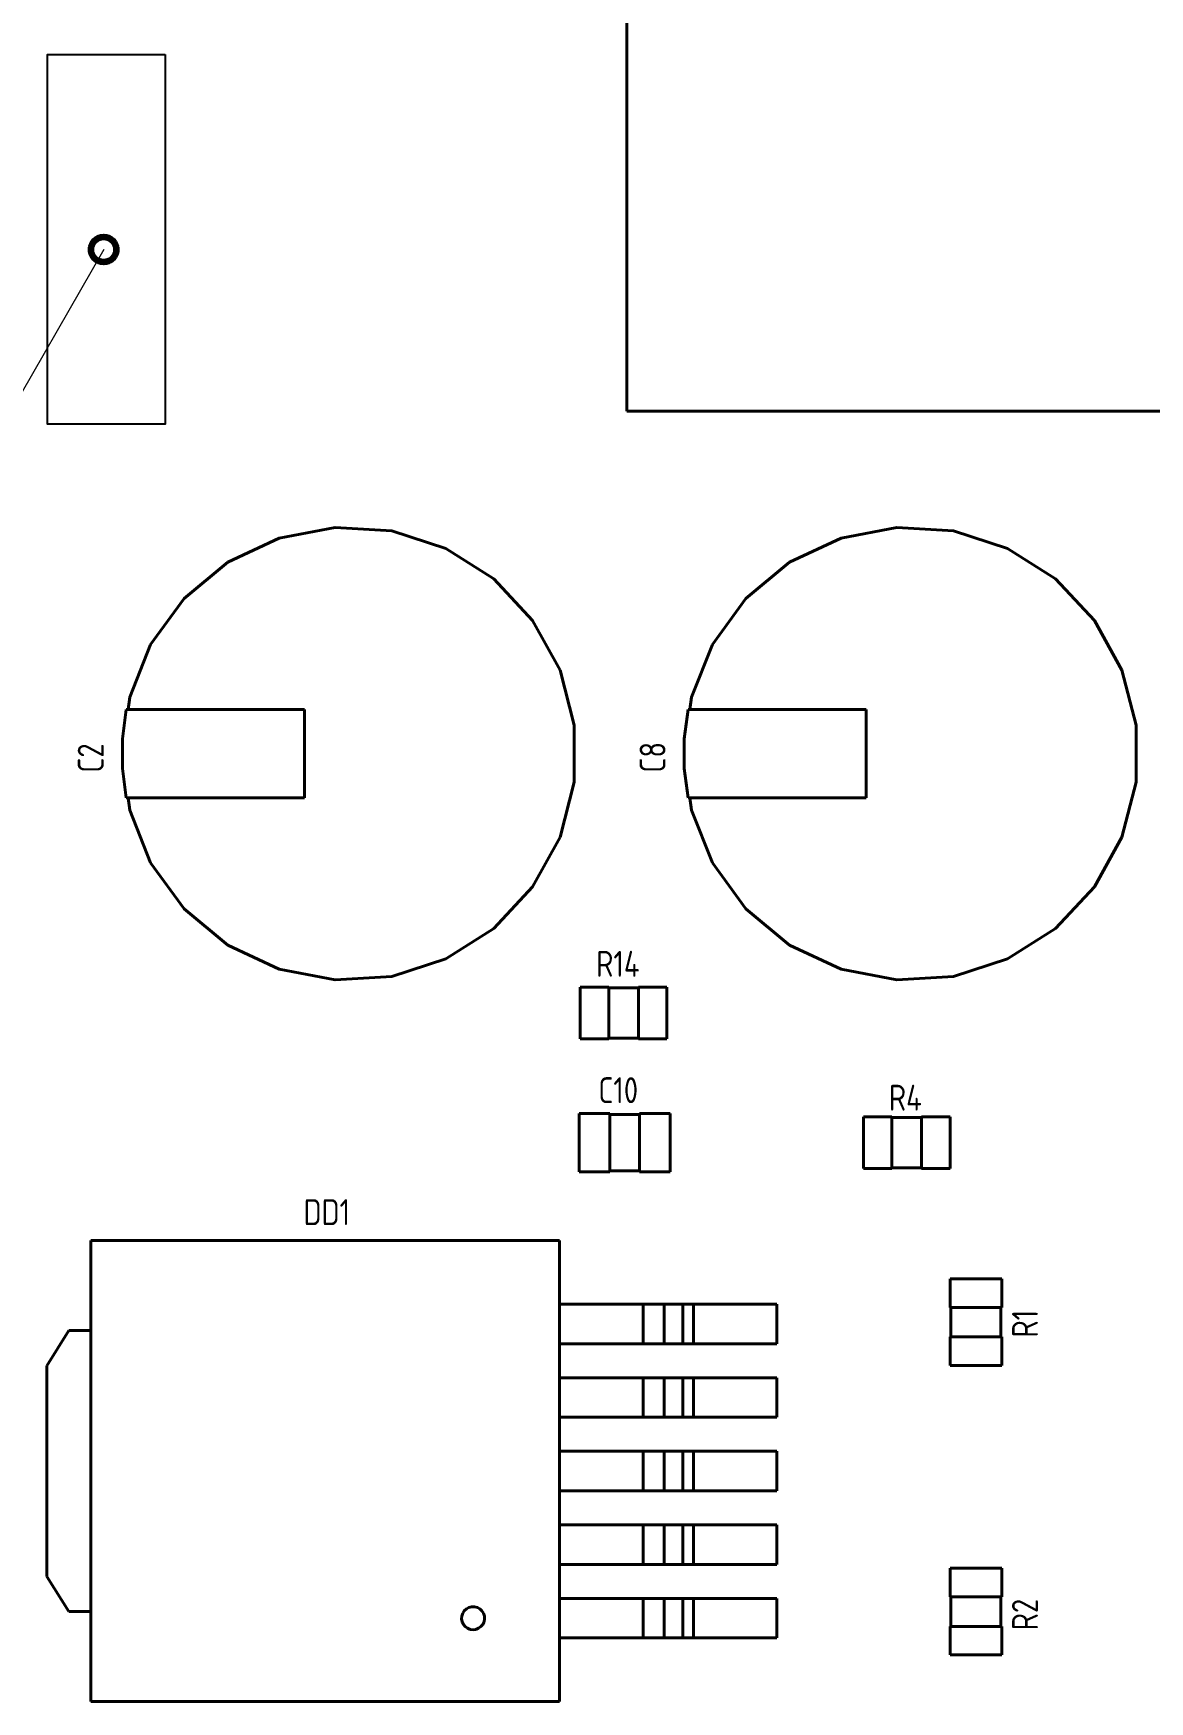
# Model space of a CAD drawing. Header units: inches. Extents: x -969 to 2045, y -594 to 12.
# Drawn here: x -879.6 to -828, y -269.3 to -192.1 of the extents above; entities that cross this region are included whole.
import ezdxf

# ---------------------------------------------------------------- set-up
doc = ezdxf.new("R2010")
doc.units = ezdxf.units.IN
doc.header["$MEASUREMENT"] = 0
doc.layers.add('Основная', color=7, linetype='Continuous', lineweight=40)
doc.layers.add('тонкая', color=7, linetype='Continuous', lineweight=20)
doc.styles.add('GOST type A0', font='gost.TTF', dxfattribs={"height": 2.116667})

msp = doc.modelspace()

# ---------------------------------------------------------------- linework, layer by layer
msp.add_lwpolyline([(-873.52, -193.111), (-873.52, -210.222), (-878.963, -210.222), (-878.963, -193.111)], close=True)
at = {"layer": 'Основная'}
for p, q in [((-852.155, -161.311), (-852.155, -209.623)), ((-852.155, -161.311), (-852.155, -209.623)), ((-852.155, -161.311), (-852.155, -209.623)), ((-852.155, -161.311), (-852.155, -209.623)), ((-852.155, -209.623), (-803.843, -209.623)), ((-803.843, -209.623), (-852.155, -209.623)), ((-852.155, -209.623), (-803.843, -209.623)), ((-803.843, -209.623), (-852.155, -209.623)), ((-865.657, -214.997), (-868.241, -215.491)), ((-868.241, -215.491), (-865.657, -214.997)), ((-865.657, -214.997), (-868.241, -215.491)), ((-868.241, -215.491), (-865.657, -214.997)), ((-863.033, -215.163), (-865.657, -214.997)), ((-865.657, -214.997), (-863.033, -215.163)), ((-863.033, -215.163), (-865.657, -214.997)), ((-865.657, -214.997), (-863.033, -215.163)), ((-860.533, -215.975), (-863.033, -215.163)), ((-863.033, -215.163), (-860.533, -215.975)), ((-860.533, -215.975), (-863.033, -215.163)), ((-863.033, -215.163), (-860.533, -215.975)), ((-839.657, -214.997), (-842.241, -215.491)), ((-842.241, -215.491), (-839.657, -214.997)), ((-839.657, -214.997), (-842.241, -215.491)), ((-842.241, -215.491), (-839.657, -214.997)), ((-837.033, -215.163), (-839.657, -214.997)), ((-839.657, -214.997), (-837.033, -215.163)), ((-837.033, -215.163), (-839.657, -214.997)), ((-839.657, -214.997), (-837.033, -215.163)), ((-834.533, -215.975), (-837.033, -215.163)), ((-837.033, -215.163), (-834.533, -215.975)), ((-834.533, -215.975), (-837.033, -215.163)), ((-837.033, -215.163), (-834.533, -215.975)), ((-868.241, -215.491), (-870.619, -216.609)), ((-870.619, -216.609), (-868.241, -215.491)), ((-868.241, -215.491), (-870.619, -216.609)), ((-870.619, -216.609), (-868.241, -215.491)), ((-858.313, -217.385), (-860.533, -215.975)), ((-860.533, -215.975), (-858.313, -217.385)), ((-858.313, -217.385), (-860.533, -215.975)), ((-860.533, -215.975), (-858.313, -217.385)), ((-842.241, -215.491), (-844.619, -216.609)), ((-844.619, -216.609), (-842.241, -215.491)), ((-842.241, -215.491), (-844.619, -216.609)), ((-844.619, -216.609), (-842.241, -215.491)), ((-832.313, -217.385), (-834.533, -215.975)), ((-834.533, -215.975), (-832.313, -217.385)), ((-832.313, -217.385), (-834.533, -215.975)), ((-834.533, -215.975), (-832.313, -217.385)), ((-870.619, -216.609), (-872.645, -218.285)), ((-872.645, -218.285), (-870.619, -216.609)), ((-870.619, -216.609), (-872.645, -218.285)), ((-872.645, -218.285), (-870.619, -216.609)), ((-844.619, -216.609), (-846.645, -218.285)), ((-846.645, -218.285), (-844.619, -216.609)), ((-844.619, -216.609), (-846.645, -218.285)), ((-846.645, -218.285), (-844.619, -216.609)), ((-856.513, -219.301), (-858.313, -217.385)), ((-858.313, -217.385), (-856.513, -219.301)), ((-856.513, -219.301), (-858.313, -217.385)), ((-858.313, -217.385), (-856.513, -219.301)), ((-830.513, -219.301), (-832.313, -217.385)), ((-832.313, -217.385), (-830.513, -219.301)), ((-830.513, -219.301), (-832.313, -217.385)), ((-832.313, -217.385), (-830.513, -219.301)), ((-872.645, -218.285), (-874.191, -220.413)), ((-874.191, -220.413), (-872.645, -218.285)), ((-872.645, -218.285), (-874.191, -220.413)), ((-874.191, -220.413), (-872.645, -218.285)), ((-846.645, -218.285), (-848.191, -220.413)), ((-848.191, -220.413), (-846.645, -218.285)), ((-846.645, -218.285), (-848.191, -220.413)), ((-848.191, -220.413), (-846.645, -218.285)), ((-855.245, -221.605), (-856.513, -219.301)), ((-856.513, -219.301), (-855.245, -221.605)), ((-855.245, -221.605), (-856.513, -219.301)), ((-856.513, -219.301), (-855.245, -221.605)), ((-829.245, -221.605), (-830.513, -219.301)), ((-830.513, -219.301), (-829.245, -221.605)), ((-829.245, -221.605), (-830.513, -219.301)), ((-830.513, -219.301), (-829.245, -221.605)), ((-874.191, -220.413), (-875.159, -222.859)), ((-875.159, -222.859), (-874.191, -220.413)), ((-874.191, -220.413), (-875.159, -222.859)), ((-875.159, -222.859), (-874.191, -220.413)), ((-848.191, -220.413), (-849.159, -222.859)), ((-849.159, -222.859), (-848.191, -220.413)), ((-848.191, -220.413), (-849.159, -222.859)), ((-849.159, -222.859), (-848.191, -220.413)), ((-854.591, -224.153), (-855.245, -221.605)), ((-855.245, -221.605), (-854.591, -224.153)), ((-854.591, -224.153), (-855.245, -221.605)), ((-855.245, -221.605), (-854.591, -224.153)), ((-828.591, -224.153), (-829.245, -221.605)), ((-829.245, -221.605), (-828.591, -224.153)), ((-828.591, -224.153), (-829.245, -221.605)), ((-829.245, -221.605), (-828.591, -224.153)), ((-875.159, -222.859), (-875.231, -223.421)), ((-875.231, -223.421), (-875.159, -222.859)), ((-875.159, -222.859), (-875.231, -223.421)), ((-875.231, -223.421), (-875.159, -222.859)), ((-849.159, -222.859), (-849.231, -223.421)), ((-849.231, -223.421), (-849.159, -222.859)), ((-849.159, -222.859), (-849.231, -223.421)), ((-849.231, -223.421), (-849.159, -222.859)), ((-875.319, -223.421), (-875.497, -224.781)), ((-875.497, -224.781), (-875.319, -223.421)), ((-875.319, -223.421), (-875.497, -224.781)), ((-875.497, -224.781), (-875.319, -223.421)), ((-875.231, -223.421), (-875.319, -223.421)), ((-875.319, -223.421), (-867.077, -223.421)), ((-875.231, -223.421), (-875.319, -223.421)), ((-875.319, -223.421), (-867.077, -223.421)), ((-867.077, -227.513), (-867.077, -223.421)), ((-867.077, -227.513), (-867.077, -223.421)), ((-849.319, -223.421), (-849.497, -224.781)), ((-849.497, -224.781), (-849.319, -223.421)), ((-849.319, -223.421), (-849.497, -224.781)), ((-849.497, -224.781), (-849.319, -223.421)), ((-849.231, -223.421), (-849.319, -223.421)), ((-849.319, -223.421), (-841.077, -223.421)), ((-849.231, -223.421), (-849.319, -223.421)), ((-849.319, -223.421), (-841.077, -223.421)), ((-841.077, -227.513), (-841.077, -223.421)), ((-841.077, -227.513), (-841.077, -223.421)), ((-854.591, -226.781), (-854.591, -224.153)), ((-854.591, -224.153), (-854.591, -226.781)), ((-854.591, -226.781), (-854.591, -224.153)), ((-854.591, -224.153), (-854.591, -226.781)), ((-828.591, -226.781), (-828.591, -224.153)), ((-828.591, -224.153), (-828.591, -226.781)), ((-828.591, -226.781), (-828.591, -224.153)), ((-828.591, -224.153), (-828.591, -226.781)), ((-875.497, -224.781), (-875.497, -226.153)), ((-875.497, -224.781), (-875.497, -226.153)), ((-875.497, -224.781), (-875.497, -226.153)), ((-875.497, -224.781), (-875.497, -226.153)), ((-849.497, -224.781), (-849.497, -226.153)), ((-849.497, -224.781), (-849.497, -226.153)), ((-849.497, -224.781), (-849.497, -226.153)), ((-849.497, -224.781), (-849.497, -226.153)), ((-875.497, -226.153), (-875.319, -227.513)), ((-875.497, -226.153), (-875.319, -227.513)), ((-875.497, -226.153), (-875.319, -227.513)), ((-875.497, -226.153), (-875.319, -227.513)), ((-849.497, -226.153), (-849.319, -227.513)), ((-849.497, -226.153), (-849.319, -227.513)), ((-849.497, -226.153), (-849.319, -227.513)), ((-849.497, -226.153), (-849.319, -227.513)), ((-855.245, -229.329), (-854.591, -226.781)), ((-855.245, -229.329), (-854.591, -226.781)), ((-855.245, -229.329), (-854.591, -226.781)), ((-855.245, -229.329), (-854.591, -226.781)), ((-829.245, -229.329), (-828.591, -226.781)), ((-829.245, -229.329), (-828.591, -226.781)), ((-829.245, -229.329), (-828.591, -226.781)), ((-829.245, -229.329), (-828.591, -226.781)), ((-875.319, -227.513), (-875.231, -227.513)), ((-875.319, -227.513), (-867.077, -227.513)), ((-875.319, -227.513), (-875.231, -227.513)), ((-875.319, -227.513), (-867.077, -227.513)), ((-875.231, -227.513), (-875.159, -228.075)), ((-875.231, -227.513), (-875.159, -228.075)), ((-875.231, -227.513), (-875.159, -228.075)), ((-875.231, -227.513), (-875.159, -228.075)), ((-849.319, -227.513), (-849.231, -227.513)), ((-849.319, -227.513), (-841.077, -227.513)), ((-849.319, -227.513), (-849.231, -227.513)), ((-849.319, -227.513), (-841.077, -227.513)), ((-849.231, -227.513), (-849.159, -228.075)), ((-849.231, -227.513), (-849.159, -228.075)), ((-849.231, -227.513), (-849.159, -228.075)), ((-849.231, -227.513), (-849.159, -228.075)), ((-875.159, -228.075), (-874.191, -230.521)), ((-875.159, -228.075), (-874.191, -230.521)), ((-875.159, -228.075), (-874.191, -230.521)), ((-875.159, -228.075), (-874.191, -230.521)), ((-849.159, -228.075), (-848.191, -230.521)), ((-849.159, -228.075), (-848.191, -230.521)), ((-849.159, -228.075), (-848.191, -230.521)), ((-849.159, -228.075), (-848.191, -230.521)), ((-856.513, -231.633), (-855.245, -229.329)), ((-856.513, -231.633), (-855.245, -229.329)), ((-856.513, -231.633), (-855.245, -229.329)), ((-856.513, -231.633), (-855.245, -229.329)), ((-830.513, -231.633), (-829.245, -229.329)), ((-830.513, -231.633), (-829.245, -229.329)), ((-830.513, -231.633), (-829.245, -229.329)), ((-830.513, -231.633), (-829.245, -229.329)), ((-874.191, -230.521), (-872.645, -232.647)), ((-874.191, -230.521), (-872.645, -232.647)), ((-874.191, -230.521), (-872.645, -232.647)), ((-874.191, -230.521), (-872.645, -232.647)), ((-848.191, -230.521), (-846.645, -232.647)), ((-848.191, -230.521), (-846.645, -232.647)), ((-848.191, -230.521), (-846.645, -232.647)), ((-848.191, -230.521), (-846.645, -232.647)), ((-858.313, -233.549), (-856.513, -231.633)), ((-858.313, -233.549), (-856.513, -231.633)), ((-858.313, -233.549), (-856.513, -231.633)), ((-858.313, -233.549), (-856.513, -231.633)), ((-832.313, -233.549), (-830.513, -231.633)), ((-832.313, -233.549), (-830.513, -231.633)), ((-832.313, -233.549), (-830.513, -231.633)), ((-832.313, -233.549), (-830.513, -231.633)), ((-872.645, -232.647), (-870.619, -234.325)), ((-872.645, -232.647), (-870.619, -234.325)), ((-872.645, -232.647), (-870.619, -234.325)), ((-872.645, -232.647), (-870.619, -234.325)), ((-846.645, -232.647), (-844.619, -234.325)), ((-846.645, -232.647), (-844.619, -234.325)), ((-846.645, -232.647), (-844.619, -234.325)), ((-846.645, -232.647), (-844.619, -234.325)), ((-860.533, -234.959), (-858.313, -233.549)), ((-860.533, -234.959), (-858.313, -233.549)), ((-860.533, -234.959), (-858.313, -233.549)), ((-860.533, -234.959), (-858.313, -233.549)), ((-834.533, -234.959), (-832.313, -233.549)), ((-834.533, -234.959), (-832.313, -233.549)), ((-834.533, -234.959), (-832.313, -233.549)), ((-834.533, -234.959), (-832.313, -233.549)), ((-870.619, -234.325), (-868.241, -235.443)), ((-870.619, -234.325), (-868.241, -235.443)), ((-870.619, -234.325), (-868.241, -235.443)), ((-870.619, -234.325), (-868.241, -235.443)), ((-844.619, -234.325), (-842.241, -235.443)), ((-844.619, -234.325), (-842.241, -235.443)), ((-844.619, -234.325), (-842.241, -235.443)), ((-844.619, -234.325), (-842.241, -235.443)), ((-863.033, -235.771), (-860.533, -234.959)), ((-863.033, -235.771), (-860.533, -234.959)), ((-863.033, -235.771), (-860.533, -234.959)), ((-863.033, -235.771), (-860.533, -234.959)), ((-837.033, -235.771), (-834.533, -234.959)), ((-837.033, -235.771), (-834.533, -234.959)), ((-837.033, -235.771), (-834.533, -234.959)), ((-837.033, -235.771), (-834.533, -234.959)), ((-868.241, -235.443), (-865.657, -235.937)), ((-868.241, -235.443), (-865.657, -235.937)), ((-868.241, -235.443), (-865.657, -235.937)), ((-868.241, -235.443), (-865.657, -235.937)), ((-865.657, -235.937), (-863.033, -235.771)), ((-865.657, -235.937), (-863.033, -235.771)), ((-865.657, -235.937), (-863.033, -235.771)), ((-865.657, -235.937), (-863.033, -235.771)), ((-842.241, -235.443), (-839.657, -235.937)), ((-842.241, -235.443), (-839.657, -235.937)), ((-842.241, -235.443), (-839.657, -235.937)), ((-842.241, -235.443), (-839.657, -235.937)), ((-839.657, -235.937), (-837.033, -235.771)), ((-839.657, -235.937), (-837.033, -235.771)), ((-839.657, -235.937), (-837.033, -235.771)), ((-839.657, -235.937), (-837.033, -235.771)), ((-854.308, -236.273), (-854.308, -238.661)), ((-852.988, -236.273), (-854.308, -236.273)), ((-854.308, -236.273), (-854.308, -238.661)), ((-854.308, -236.273), (-852.988, -236.273)), ((-854.308, -236.273), (-854.308, -238.661)), ((-852.988, -236.273), (-854.308, -236.273)), ((-854.308, -236.273), (-854.308, -238.661)), ((-854.308, -236.273), (-852.988, -236.273)), ((-852.988, -236.307), (-852.988, -236.273)), ((-852.988, -236.273), (-852.988, -238.661)), ((-852.988, -236.307), (-852.988, -236.273)), ((-852.988, -236.273), (-852.988, -238.661)), ((-851.616, -236.307), (-852.988, -236.307)), ((-852.988, -236.307), (-851.616, -236.307)), ((-851.616, -236.307), (-852.988, -236.307)), ((-852.988, -236.307), (-851.616, -236.307)), ((-850.296, -236.273), (-851.616, -236.273)), ((-851.616, -236.273), (-851.616, -236.307)), ((-851.616, -236.273), (-851.616, -238.661)), ((-851.616, -236.273), (-850.296, -236.273)), ((-850.296, -236.273), (-851.616, -236.273)), ((-851.616, -236.273), (-851.616, -236.307)), ((-851.616, -236.273), (-851.616, -238.661)), ((-851.616, -236.273), (-850.296, -236.273)), ((-850.296, -238.661), (-850.296, -236.273)), ((-850.296, -236.273), (-850.296, -238.661)), ((-850.296, -238.661), (-850.296, -236.273)), ((-850.296, -236.273), (-850.296, -238.661)), ((-854.308, -238.661), (-852.988, -238.661)), ((-854.308, -238.661), (-852.988, -238.661)), ((-854.308, -238.661), (-852.988, -238.661)), ((-854.308, -238.661), (-852.988, -238.661)), ((-852.988, -238.661), (-852.988, -238.627)), ((-852.988, -238.627), (-851.616, -238.627)), ((-852.988, -238.627), (-851.616, -238.627)), ((-852.988, -238.661), (-852.988, -238.627)), ((-852.988, -238.627), (-851.616, -238.627)), ((-852.988, -238.627), (-851.616, -238.627)), ((-851.616, -238.627), (-851.616, -238.661)), ((-851.616, -238.627), (-851.616, -238.661)), ((-851.616, -238.661), (-850.296, -238.661)), ((-851.616, -238.661), (-850.296, -238.661)), ((-851.616, -238.661), (-850.296, -238.661)), ((-851.616, -238.661), (-850.296, -238.661)), ((-854.36, -242.121), (-854.36, -244.813)), ((-852.938, -242.121), (-854.36, -242.121)), ((-854.36, -244.813), (-854.36, -242.121)), ((-854.36, -242.121), (-852.938, -242.121)), ((-854.36, -242.121), (-854.36, -244.813)), ((-852.938, -242.121), (-854.36, -242.121)), ((-854.36, -244.813), (-854.36, -242.121)), ((-854.36, -242.121), (-852.938, -242.121)), ((-852.938, -242.159), (-852.938, -242.121)), ((-852.938, -244.813), (-852.938, -242.121)), ((-852.938, -242.159), (-852.938, -242.121)), ((-852.938, -244.813), (-852.938, -242.121)), ((-851.566, -242.159), (-852.938, -242.159)), ((-852.938, -242.159), (-851.566, -242.159)), ((-851.566, -242.159), (-852.938, -242.159)), ((-852.938, -242.159), (-851.566, -242.159)), ((-850.144, -242.121), (-851.566, -242.121)), ((-851.566, -242.121), (-851.566, -242.159)), ((-851.566, -244.813), (-851.566, -242.121)), ((-851.566, -242.121), (-850.144, -242.121)), ((-850.144, -242.121), (-851.566, -242.121)), ((-851.566, -242.121), (-851.566, -242.159)), ((-851.566, -244.813), (-851.566, -242.121)), ((-851.566, -242.121), (-850.144, -242.121)), ((-850.144, -244.813), (-850.144, -242.121)), ((-850.144, -244.813), (-850.144, -242.121)), ((-850.144, -244.813), (-850.144, -242.121)), ((-850.144, -244.813), (-850.144, -242.121)), ((-839.887, -242.273), (-841.207, -242.273)), ((-841.207, -242.273), (-841.207, -244.661)), ((-841.207, -244.661), (-841.207, -242.273)), ((-839.887, -242.273), (-841.207, -242.273)), ((-839.887, -242.273), (-841.207, -242.273)), ((-841.207, -242.273), (-841.207, -244.661)), ((-841.207, -244.661), (-841.207, -242.273)), ((-839.887, -242.273), (-841.207, -242.273)), ((-839.887, -242.307), (-839.887, -242.273)), ((-839.887, -244.661), (-839.887, -242.273)), ((-839.887, -242.307), (-839.887, -242.273)), ((-839.887, -244.661), (-839.887, -242.273)), ((-838.515, -242.307), (-839.887, -242.307)), ((-838.515, -242.307), (-839.887, -242.307)), ((-838.515, -242.307), (-839.887, -242.307)), ((-838.515, -242.307), (-839.887, -242.307)), ((-837.195, -242.273), (-838.515, -242.273)), ((-838.515, -242.273), (-838.515, -242.307)), ((-838.515, -244.661), (-838.515, -242.273)), ((-837.195, -242.273), (-838.515, -242.273)), ((-837.195, -242.273), (-838.515, -242.273)), ((-838.515, -242.273), (-838.515, -242.307)), ((-838.515, -244.661), (-838.515, -242.273)), ((-837.195, -242.273), (-838.515, -242.273)), ((-837.195, -244.661), (-837.195, -242.273)), ((-837.195, -244.661), (-837.195, -242.273)), ((-837.195, -244.661), (-837.195, -242.273)), ((-837.195, -244.661), (-837.195, -242.273)), ((-841.207, -244.661), (-839.887, -244.661)), ((-839.887, -244.661), (-841.207, -244.661)), ((-841.207, -244.661), (-839.887, -244.661)), ((-839.887, -244.661), (-841.207, -244.661)), ((-839.887, -244.661), (-839.887, -244.627)), ((-839.887, -244.627), (-838.515, -244.627)), ((-838.515, -244.627), (-839.887, -244.627)), ((-839.887, -244.661), (-839.887, -244.627)), ((-839.887, -244.627), (-838.515, -244.627)), ((-838.515, -244.627), (-839.887, -244.627)), ((-838.515, -244.627), (-838.515, -244.661)), ((-838.515, -244.627), (-838.515, -244.661)), ((-838.515, -244.661), (-837.195, -244.661)), ((-837.195, -244.661), (-838.515, -244.661)), ((-838.515, -244.661), (-837.195, -244.661)), ((-837.195, -244.661), (-838.515, -244.661)), ((-854.36, -244.813), (-852.938, -244.813)), ((-854.36, -244.813), (-852.938, -244.813)), ((-854.36, -244.813), (-852.938, -244.813)), ((-854.36, -244.813), (-852.938, -244.813)), ((-852.938, -244.813), (-852.938, -244.775)), ((-852.938, -244.775), (-851.566, -244.775)), ((-852.938, -244.775), (-851.566, -244.775)), ((-852.938, -244.813), (-852.938, -244.775)), ((-852.938, -244.775), (-851.566, -244.775)), ((-852.938, -244.775), (-851.566, -244.775)), ((-851.566, -244.775), (-851.566, -244.813)), ((-851.566, -244.775), (-851.566, -244.813)), ((-851.566, -244.813), (-850.144, -244.813)), ((-851.566, -244.813), (-850.144, -244.813)), ((-851.566, -244.813), (-850.144, -244.813)), ((-851.566, -244.813), (-850.144, -244.813)), ((-855.263, -247.992), (-876.955, -247.992)), ((-876.955, -247.992), (-876.955, -252.158)), ((-876.955, -269.328), (-876.955, -247.992)), ((-855.263, -247.992), (-876.955, -247.992)), ((-855.263, -247.992), (-876.955, -247.992)), ((-876.955, -247.992), (-876.955, -252.158)), ((-876.955, -269.328), (-876.955, -247.992)), ((-855.263, -247.992), (-876.955, -247.992)), ((-855.263, -250.938), (-855.263, -247.992)), ((-855.263, -269.328), (-855.263, -247.992)), ((-855.263, -250.938), (-855.263, -247.992)), ((-855.263, -269.328), (-855.263, -247.992)), ((-834.805, -249.765), (-837.193, -249.765)), ((-837.193, -249.765), (-837.193, -251.085)), ((-837.193, -251.085), (-837.193, -249.765)), ((-834.805, -249.765), (-837.193, -249.765)), ((-834.805, -249.765), (-837.193, -249.765)), ((-837.193, -249.765), (-837.193, -251.085)), ((-837.193, -251.085), (-837.193, -249.765)), ((-834.805, -249.765), (-837.193, -249.765)), ((-834.805, -251.085), (-834.805, -249.765)), ((-834.805, -251.085), (-834.805, -249.765)), ((-834.805, -251.085), (-834.805, -249.765)), ((-834.805, -251.085), (-834.805, -249.765)), ((-845.205, -250.938), (-855.263, -250.938)), ((-851.401, -250.938), (-855.263, -250.938)), ((-845.205, -250.938), (-855.263, -250.938)), ((-851.401, -250.938), (-855.263, -250.938)), ((-851.401, -250.938), (-851.137, -250.938)), ((-851.401, -252.768), (-851.401, -250.938)), ((-851.401, -250.938), (-851.137, -250.938)), ((-851.401, -252.768), (-851.401, -250.938)), ((-851.137, -250.938), (-850.893, -250.938)), ((-851.137, -250.938), (-850.893, -250.938)), ((-850.893, -250.938), (-850.683, -250.938)), ((-850.893, -250.938), (-850.683, -250.938)), ((-850.683, -250.938), (-850.521, -250.938)), ((-850.683, -250.938), (-850.521, -250.938)), ((-850.521, -250.938), (-850.419, -250.938)), ((-850.521, -250.938), (-850.419, -250.938)), ((-849.559, -250.938), (-850.419, -250.938)), ((-850.419, -252.768), (-850.419, -250.938)), ((-849.559, -250.938), (-850.419, -250.938)), ((-850.419, -252.768), (-850.419, -250.938)), ((-849.559, -250.938), (-849.507, -250.938)), ((-849.559, -252.768), (-849.559, -250.938)), ((-849.559, -250.938), (-849.507, -250.938)), ((-849.559, -252.768), (-849.559, -250.938)), ((-849.507, -250.938), (-849.427, -250.938)), ((-849.507, -250.938), (-849.427, -250.938)), ((-849.427, -250.938), (-849.321, -250.938)), ((-849.427, -250.938), (-849.321, -250.938)), ((-849.321, -250.938), (-849.199, -250.938)), ((-849.321, -250.938), (-849.199, -250.938)), ((-849.199, -250.938), (-849.067, -250.938)), ((-849.199, -250.938), (-849.067, -250.938)), ((-845.205, -250.938), (-849.067, -250.938)), ((-849.067, -252.768), (-849.067, -250.938)), ((-845.205, -250.938), (-849.067, -250.938)), ((-849.067, -252.768), (-849.067, -250.938)), ((-845.205, -252.768), (-845.205, -250.938)), ((-845.205, -252.768), (-845.205, -250.938)), ((-845.205, -252.768), (-845.205, -250.938)), ((-845.205, -252.768), (-845.205, -250.938)), ((-837.193, -251.085), (-837.159, -251.085)), ((-834.805, -251.085), (-837.193, -251.085)), ((-837.193, -251.085), (-837.159, -251.085)), ((-834.805, -251.085), (-837.193, -251.085)), ((-837.159, -251.085), (-837.159, -252.457)), ((-837.159, -252.457), (-837.159, -251.085)), ((-837.159, -251.085), (-837.159, -252.457)), ((-837.159, -252.457), (-837.159, -251.085)), ((-834.839, -252.457), (-834.839, -251.085)), ((-834.839, -251.085), (-834.805, -251.085)), ((-834.839, -252.457), (-834.839, -251.085)), ((-834.839, -252.457), (-834.839, -251.085)), ((-834.839, -251.085), (-834.805, -251.085)), ((-834.839, -252.457), (-834.839, -251.085)), ((-877.971, -252.158), (-878.987, -253.784)), ((-878.987, -253.784), (-877.971, -252.158)), ((-877.971, -252.158), (-878.987, -253.784)), ((-878.987, -253.784), (-877.971, -252.158)), ((-876.955, -252.158), (-877.971, -252.158)), ((-877.971, -252.158), (-876.955, -252.158)), ((-876.955, -252.158), (-877.971, -252.158)), ((-877.971, -252.158), (-876.955, -252.158)), ((-855.263, -254.342), (-855.263, -252.768)), ((-855.263, -252.768), (-845.205, -252.768)), ((-851.401, -252.768), (-855.263, -252.768)), ((-855.263, -254.342), (-855.263, -252.768)), ((-855.263, -252.768), (-845.205, -252.768)), ((-851.401, -252.768), (-855.263, -252.768)), ((-851.401, -252.768), (-851.137, -252.768)), ((-851.401, -252.768), (-851.137, -252.768)), ((-851.137, -252.768), (-850.893, -252.768)), ((-851.137, -252.768), (-850.893, -252.768)), ((-850.893, -252.768), (-850.683, -252.768)), ((-850.893, -252.768), (-850.683, -252.768)), ((-850.683, -252.768), (-850.521, -252.768)), ((-850.683, -252.768), (-850.521, -252.768)), ((-850.521, -252.768), (-850.419, -252.768)), ((-850.521, -252.768), (-850.419, -252.768)), ((-849.559, -252.768), (-850.419, -252.768)), ((-849.559, -252.768), (-850.419, -252.768)), ((-849.559, -252.768), (-849.507, -252.768)), ((-849.559, -252.768), (-849.507, -252.768)), ((-849.507, -252.768), (-849.427, -252.768)), ((-849.507, -252.768), (-849.427, -252.768)), ((-849.427, -252.768), (-849.321, -252.768)), ((-849.427, -252.768), (-849.321, -252.768)), ((-849.321, -252.768), (-849.199, -252.768)), ((-849.321, -252.768), (-849.199, -252.768)), ((-849.199, -252.768), (-849.067, -252.768)), ((-849.199, -252.768), (-849.067, -252.768)), ((-845.205, -252.768), (-849.067, -252.768)), ((-845.205, -252.768), (-849.067, -252.768)), ((-837.159, -252.457), (-837.193, -252.457)), ((-837.193, -252.457), (-837.193, -253.777)), ((-837.193, -253.777), (-837.193, -252.457)), ((-834.805, -252.457), (-837.193, -252.457)), ((-837.159, -252.457), (-837.193, -252.457)), ((-837.193, -252.457), (-837.193, -253.777)), ((-837.193, -253.777), (-837.193, -252.457)), ((-834.805, -252.457), (-837.193, -252.457)), ((-834.805, -252.457), (-834.839, -252.457)), ((-834.805, -252.457), (-834.839, -252.457)), ((-834.805, -253.777), (-834.805, -252.457)), ((-834.805, -253.777), (-834.805, -252.457)), ((-834.805, -253.777), (-834.805, -252.457)), ((-834.805, -253.777), (-834.805, -252.457)), ((-878.987, -253.784), (-878.987, -263.536)), ((-878.987, -263.536), (-878.987, -253.784)), ((-878.987, -253.784), (-878.987, -263.536)), ((-878.987, -263.536), (-878.987, -253.784)), ((-837.193, -253.777), (-834.805, -253.777)), ((-834.805, -253.777), (-837.193, -253.777)), ((-837.193, -253.777), (-834.805, -253.777)), ((-834.805, -253.777), (-837.193, -253.777)), ((-845.205, -254.342), (-855.263, -254.342)), ((-851.401, -254.342), (-855.263, -254.342)), ((-845.205, -254.342), (-855.263, -254.342)), ((-851.401, -254.342), (-855.263, -254.342)), ((-851.401, -254.342), (-851.137, -254.342)), ((-851.401, -256.17), (-851.401, -254.342)), ((-851.401, -254.342), (-851.137, -254.342)), ((-851.401, -256.17), (-851.401, -254.342)), ((-851.137, -254.342), (-850.893, -254.342)), ((-851.137, -254.342), (-850.893, -254.342)), ((-850.893, -254.342), (-850.683, -254.342)), ((-850.893, -254.342), (-850.683, -254.342)), ((-850.683, -254.342), (-850.521, -254.342)), ((-850.683, -254.342), (-850.521, -254.342)), ((-850.521, -254.342), (-850.419, -254.342)), ((-850.521, -254.342), (-850.419, -254.342)), ((-849.559, -254.342), (-850.419, -254.342)), ((-850.419, -256.17), (-850.419, -254.342)), ((-849.559, -254.342), (-850.419, -254.342)), ((-850.419, -256.17), (-850.419, -254.342)), ((-849.559, -254.342), (-849.507, -254.342)), ((-849.559, -256.17), (-849.559, -254.342)), ((-849.559, -254.342), (-849.507, -254.342)), ((-849.559, -256.17), (-849.559, -254.342)), ((-849.507, -254.342), (-849.427, -254.342)), ((-849.507, -254.342), (-849.427, -254.342)), ((-849.427, -254.342), (-849.321, -254.342)), ((-849.427, -254.342), (-849.321, -254.342)), ((-849.321, -254.342), (-849.199, -254.342)), ((-849.321, -254.342), (-849.199, -254.342)), ((-849.199, -254.342), (-849.067, -254.342)), ((-849.199, -254.342), (-849.067, -254.342)), ((-845.205, -254.342), (-849.067, -254.342)), ((-849.067, -256.17), (-849.067, -254.342)), ((-845.205, -254.342), (-849.067, -254.342)), ((-849.067, -256.17), (-849.067, -254.342)), ((-845.205, -256.17), (-845.205, -254.342)), ((-845.205, -256.17), (-845.205, -254.342)), ((-845.205, -256.17), (-845.205, -254.342)), ((-845.205, -256.17), (-845.205, -254.342)), ((-855.263, -257.746), (-855.263, -256.17)), ((-855.263, -256.17), (-845.205, -256.17)), ((-851.401, -256.17), (-855.263, -256.17)), ((-855.263, -257.746), (-855.263, -256.17)), ((-855.263, -256.17), (-845.205, -256.17)), ((-851.401, -256.17), (-855.263, -256.17)), ((-851.401, -256.17), (-851.137, -256.17)), ((-851.401, -256.17), (-851.137, -256.17)), ((-851.137, -256.17), (-850.893, -256.17)), ((-851.137, -256.17), (-850.893, -256.17)), ((-850.683, -256.17), (-850.893, -256.17)), ((-850.683, -256.17), (-850.893, -256.17)), ((-850.683, -256.17), (-850.521, -256.17)), ((-850.683, -256.17), (-850.521, -256.17)), ((-850.521, -256.17), (-850.419, -256.17)), ((-850.521, -256.17), (-850.419, -256.17)), ((-850.419, -256.17), (-849.559, -256.17)), ((-850.419, -256.17), (-849.559, -256.17)), ((-849.559, -256.17), (-849.507, -256.17)), ((-849.559, -256.17), (-849.507, -256.17)), ((-849.507, -256.17), (-849.427, -256.17)), ((-849.507, -256.17), (-849.427, -256.17)), ((-849.427, -256.17), (-849.321, -256.17)), ((-849.427, -256.17), (-849.321, -256.17)), ((-849.321, -256.17), (-849.199, -256.17)), ((-849.321, -256.17), (-849.199, -256.17)), ((-849.199, -256.17), (-849.067, -256.17)), ((-849.199, -256.17), (-849.067, -256.17)), ((-845.205, -256.17), (-849.067, -256.17)), ((-845.205, -256.17), (-849.067, -256.17)), ((-845.205, -257.746), (-855.263, -257.746)), ((-851.401, -257.746), (-855.263, -257.746)), ((-845.205, -257.746), (-855.263, -257.746)), ((-851.401, -257.746), (-855.263, -257.746)), ((-851.137, -257.746), (-851.401, -257.746)), ((-851.401, -259.574), (-851.401, -257.746)), ((-851.137, -257.746), (-851.401, -257.746)), ((-851.401, -259.574), (-851.401, -257.746)), ((-850.893, -257.746), (-851.137, -257.746)), ((-850.893, -257.746), (-851.137, -257.746)), ((-850.893, -257.746), (-850.683, -257.746)), ((-850.893, -257.746), (-850.683, -257.746)), ((-850.683, -257.746), (-850.521, -257.746)), ((-850.683, -257.746), (-850.521, -257.746)), ((-850.419, -257.746), (-850.521, -257.746)), ((-850.419, -257.746), (-850.521, -257.746)), ((-849.559, -257.746), (-850.419, -257.746)), ((-850.419, -259.574), (-850.419, -257.746)), ((-849.559, -257.746), (-850.419, -257.746)), ((-850.419, -259.574), (-850.419, -257.746)), ((-849.559, -257.746), (-849.507, -257.746)), ((-849.559, -259.574), (-849.559, -257.746)), ((-849.559, -257.746), (-849.507, -257.746)), ((-849.559, -259.574), (-849.559, -257.746)), ((-849.507, -257.746), (-849.427, -257.746)), ((-849.507, -257.746), (-849.427, -257.746)), ((-849.427, -257.746), (-849.321, -257.746)), ((-849.427, -257.746), (-849.321, -257.746)), ((-849.321, -257.746), (-849.199, -257.746)), ((-849.321, -257.746), (-849.199, -257.746)), ((-849.067, -257.746), (-849.199, -257.746)), ((-849.067, -257.746), (-849.199, -257.746)), ((-845.205, -257.746), (-849.067, -257.746)), ((-849.067, -259.574), (-849.067, -257.746)), ((-845.205, -257.746), (-849.067, -257.746)), ((-849.067, -259.574), (-849.067, -257.746)), ((-845.205, -259.574), (-845.205, -257.746)), ((-845.205, -259.574), (-845.205, -257.746)), ((-845.205, -259.574), (-845.205, -257.746)), ((-845.205, -259.574), (-845.205, -257.746)), ((-855.263, -261.15), (-855.263, -259.574)), ((-855.263, -259.574), (-845.205, -259.574)), ((-851.401, -259.574), (-855.263, -259.574)), ((-855.263, -261.15), (-855.263, -259.574)), ((-855.263, -259.574), (-845.205, -259.574)), ((-851.401, -259.574), (-855.263, -259.574)), ((-851.137, -259.574), (-851.401, -259.574)), ((-851.137, -259.574), (-851.401, -259.574)), ((-850.893, -259.574), (-851.137, -259.574)), ((-850.893, -259.574), (-851.137, -259.574)), ((-850.893, -259.574), (-850.683, -259.574)), ((-850.893, -259.574), (-850.683, -259.574)), ((-850.683, -259.574), (-850.521, -259.574)), ((-850.683, -259.574), (-850.521, -259.574)), ((-850.419, -259.574), (-850.521, -259.574)), ((-850.419, -259.574), (-850.521, -259.574)), ((-849.559, -259.574), (-850.419, -259.574)), ((-849.559, -259.574), (-850.419, -259.574)), ((-849.559, -259.574), (-849.507, -259.574)), ((-849.559, -259.574), (-849.507, -259.574)), ((-849.507, -259.574), (-849.427, -259.574)), ((-849.507, -259.574), (-849.427, -259.574)), ((-849.427, -259.574), (-849.321, -259.574)), ((-849.427, -259.574), (-849.321, -259.574)), ((-849.321, -259.574), (-849.199, -259.574)), ((-849.321, -259.574), (-849.199, -259.574)), ((-849.067, -259.574), (-849.199, -259.574)), ((-849.067, -259.574), (-849.199, -259.574)), ((-845.205, -259.574), (-849.067, -259.574)), ((-845.205, -259.574), (-849.067, -259.574)), ((-845.205, -261.15), (-855.263, -261.15)), ((-851.401, -261.15), (-855.263, -261.15)), ((-845.205, -261.15), (-855.263, -261.15)), ((-851.401, -261.15), (-855.263, -261.15)), ((-851.401, -261.15), (-851.137, -261.15)), ((-851.401, -262.978), (-851.401, -261.15)), ((-851.401, -261.15), (-851.137, -261.15)), ((-851.401, -262.978), (-851.401, -261.15)), ((-851.137, -261.15), (-850.893, -261.15)), ((-851.137, -261.15), (-850.893, -261.15)), ((-850.683, -261.15), (-850.893, -261.15)), ((-850.683, -261.15), (-850.893, -261.15)), ((-850.683, -261.15), (-850.521, -261.15)), ((-850.683, -261.15), (-850.521, -261.15)), ((-850.521, -261.15), (-850.419, -261.15)), ((-850.521, -261.15), (-850.419, -261.15)), ((-850.419, -261.15), (-849.559, -261.15)), ((-850.419, -262.978), (-850.419, -261.15)), ((-850.419, -261.15), (-849.559, -261.15)), ((-850.419, -262.978), (-850.419, -261.15)), ((-849.559, -261.15), (-849.507, -261.15)), ((-849.559, -262.978), (-849.559, -261.15)), ((-849.559, -261.15), (-849.507, -261.15)), ((-849.559, -262.978), (-849.559, -261.15)), ((-849.507, -261.15), (-849.427, -261.15)), ((-849.507, -261.15), (-849.427, -261.15)), ((-849.427, -261.15), (-849.321, -261.15)), ((-849.427, -261.15), (-849.321, -261.15)), ((-849.321, -261.15), (-849.199, -261.15)), ((-849.321, -261.15), (-849.199, -261.15)), ((-849.199, -261.15), (-849.067, -261.15)), ((-849.199, -261.15), (-849.067, -261.15)), ((-845.205, -261.15), (-849.067, -261.15)), ((-849.067, -262.978), (-849.067, -261.15)), ((-845.205, -261.15), (-849.067, -261.15)), ((-849.067, -262.978), (-849.067, -261.15)), ((-845.205, -262.978), (-845.205, -261.15)), ((-845.205, -262.978), (-845.205, -261.15)), ((-845.205, -262.978), (-845.205, -261.15)), ((-845.205, -262.978), (-845.205, -261.15)), ((-855.263, -264.552), (-855.263, -262.978)), ((-855.263, -262.978), (-845.205, -262.978)), ((-851.401, -262.978), (-855.263, -262.978)), ((-855.263, -264.552), (-855.263, -262.978)), ((-855.263, -262.978), (-845.205, -262.978)), ((-851.401, -262.978), (-855.263, -262.978)), ((-851.401, -262.978), (-851.137, -262.978)), ((-851.401, -262.978), (-851.137, -262.978)), ((-851.137, -262.978), (-850.893, -262.978)), ((-851.137, -262.978), (-850.893, -262.978)), ((-850.893, -262.978), (-850.683, -262.978)), ((-850.893, -262.978), (-850.683, -262.978)), ((-850.683, -262.978), (-850.521, -262.978)), ((-850.683, -262.978), (-850.521, -262.978)), ((-850.521, -262.978), (-850.419, -262.978)), ((-850.521, -262.978), (-850.419, -262.978)), ((-849.559, -262.978), (-850.419, -262.978)), ((-849.559, -262.978), (-850.419, -262.978)), ((-849.559, -262.978), (-849.507, -262.978)), ((-849.559, -262.978), (-849.507, -262.978)), ((-849.507, -262.978), (-849.427, -262.978)), ((-849.507, -262.978), (-849.427, -262.978)), ((-849.427, -262.978), (-849.321, -262.978)), ((-849.427, -262.978), (-849.321, -262.978)), ((-849.321, -262.978), (-849.199, -262.978)), ((-849.321, -262.978), (-849.199, -262.978)), ((-849.199, -262.978), (-849.067, -262.978)), ((-849.199, -262.978), (-849.067, -262.978)), ((-845.205, -262.978), (-849.067, -262.978)), ((-845.205, -262.978), (-849.067, -262.978)), ((-834.805, -263.157), (-837.193, -263.157)), ((-837.193, -263.157), (-837.193, -264.477)), ((-837.193, -264.477), (-837.193, -263.157)), ((-834.805, -263.157), (-837.193, -263.157)), ((-834.805, -263.157), (-837.193, -263.157)), ((-837.193, -263.157), (-837.193, -264.477)), ((-837.193, -264.477), (-837.193, -263.157)), ((-834.805, -263.157), (-837.193, -263.157)), ((-834.805, -264.477), (-834.805, -263.157)), ((-834.805, -264.477), (-834.805, -263.157)), ((-834.805, -264.477), (-834.805, -263.157)), ((-834.805, -264.477), (-834.805, -263.157)), ((-878.987, -263.536), (-877.971, -265.162)), ((-877.971, -265.162), (-878.987, -263.536)), ((-878.987, -263.536), (-877.971, -265.162)), ((-877.971, -265.162), (-878.987, -263.536)), ((-845.205, -264.552), (-855.263, -264.552)), ((-851.401, -264.552), (-855.263, -264.552)), ((-845.205, -264.552), (-855.263, -264.552)), ((-851.401, -264.552), (-855.263, -264.552)), ((-851.401, -264.552), (-851.137, -264.552)), ((-851.401, -266.382), (-851.401, -264.552)), ((-851.401, -264.552), (-851.137, -264.552)), ((-851.401, -266.382), (-851.401, -264.552)), ((-851.137, -264.552), (-850.893, -264.552)), ((-851.137, -264.552), (-850.893, -264.552)), ((-850.893, -264.552), (-850.683, -264.552)), ((-850.893, -264.552), (-850.683, -264.552)), ((-850.683, -264.552), (-850.521, -264.552)), ((-850.683, -264.552), (-850.521, -264.552)), ((-850.521, -264.552), (-850.419, -264.552)), ((-850.521, -264.552), (-850.419, -264.552)), ((-849.559, -264.552), (-850.419, -264.552)), ((-850.419, -266.382), (-850.419, -264.552)), ((-849.559, -264.552), (-850.419, -264.552)), ((-850.419, -266.382), (-850.419, -264.552)), ((-849.559, -264.552), (-849.507, -264.552)), ((-849.559, -266.382), (-849.559, -264.552)), ((-849.559, -264.552), (-849.507, -264.552)), ((-849.559, -266.382), (-849.559, -264.552)), ((-849.507, -264.552), (-849.427, -264.552)), ((-849.507, -264.552), (-849.427, -264.552)), ((-849.427, -264.552), (-849.321, -264.552)), ((-849.427, -264.552), (-849.321, -264.552)), ((-849.321, -264.552), (-849.199, -264.552)), ((-849.321, -264.552), (-849.199, -264.552)), ((-849.199, -264.552), (-849.067, -264.552)), ((-849.199, -264.552), (-849.067, -264.552)), ((-845.205, -264.552), (-849.067, -264.552)), ((-849.067, -266.382), (-849.067, -264.552)), ((-845.205, -264.552), (-849.067, -264.552)), ((-849.067, -266.382), (-849.067, -264.552)), ((-845.205, -266.382), (-845.205, -264.552)), ((-845.205, -266.382), (-845.205, -264.552)), ((-845.205, -266.382), (-845.205, -264.552)), ((-845.205, -266.382), (-845.205, -264.552)), ((-837.193, -264.477), (-837.159, -264.477)), ((-834.805, -264.477), (-837.193, -264.477)), ((-837.193, -264.477), (-837.159, -264.477)), ((-834.805, -264.477), (-837.193, -264.477)), ((-837.159, -264.477), (-837.159, -265.849)), ((-837.159, -265.849), (-837.159, -264.477)), ((-837.159, -264.477), (-837.159, -265.849)), ((-837.159, -265.849), (-837.159, -264.477)), ((-834.839, -265.849), (-834.839, -264.477)), ((-834.839, -264.477), (-834.805, -264.477)), ((-834.839, -265.849), (-834.839, -264.477)), ((-834.839, -265.849), (-834.839, -264.477)), ((-834.839, -264.477), (-834.805, -264.477)), ((-834.839, -265.849), (-834.839, -264.477)), ((-877.971, -265.162), (-876.955, -265.162)), ((-877.971, -265.162), (-876.955, -265.162)), ((-877.971, -265.162), (-876.955, -265.162)), ((-877.971, -265.162), (-876.955, -265.162)), ((-876.955, -265.162), (-876.955, -269.328)), ((-876.955, -265.162), (-876.955, -269.328)), ((-859.799, -265.502), (-859.791, -265.368)), ((-859.799, -265.502), (-859.791, -265.368)), ((-859.775, -265.632), (-859.799, -265.502)), ((-859.775, -265.632), (-859.799, -265.502)), ((-859.791, -265.368), (-859.749, -265.24)), ((-859.791, -265.368), (-859.749, -265.24)), ((-859.749, -265.24), (-859.679, -265.128)), ((-859.749, -265.24), (-859.679, -265.128)), ((-859.679, -265.128), (-859.581, -265.036)), ((-859.679, -265.128), (-859.581, -265.036)), ((-859.581, -265.036), (-859.463, -264.972)), ((-859.581, -265.036), (-859.463, -264.972)), ((-859.463, -264.972), (-859.335, -264.938)), ((-859.463, -264.972), (-859.335, -264.938)), ((-859.335, -264.938), (-859.201, -264.938)), ((-859.335, -264.938), (-859.201, -264.938)), ((-859.071, -264.972), (-859.201, -264.938)), ((-859.071, -264.972), (-859.201, -264.938)), ((-858.953, -265.036), (-859.071, -264.972)), ((-858.953, -265.036), (-859.071, -264.972)), ((-858.857, -265.128), (-858.953, -265.036)), ((-858.857, -265.128), (-858.953, -265.036)), ((-858.785, -265.24), (-858.857, -265.128)), ((-858.785, -265.24), (-858.857, -265.128)), ((-858.743, -265.368), (-858.785, -265.24)), ((-858.743, -265.368), (-858.785, -265.24)), ((-858.759, -265.632), (-858.735, -265.502)), ((-858.759, -265.632), (-858.735, -265.502)), ((-858.735, -265.502), (-858.743, -265.368)), ((-858.735, -265.502), (-858.743, -265.368)), ((-859.717, -265.754), (-859.775, -265.632)), ((-859.717, -265.754), (-859.775, -265.632)), ((-859.633, -265.856), (-859.717, -265.754)), ((-859.633, -265.856), (-859.717, -265.754)), ((-859.525, -265.936), (-859.633, -265.856)), ((-859.525, -265.936), (-859.633, -265.856)), ((-859.399, -265.984), (-859.525, -265.936)), ((-859.399, -265.984), (-859.525, -265.936)), ((-859.267, -266), (-859.399, -265.984)), ((-859.267, -266), (-859.399, -265.984)), ((-859.267, -266), (-859.135, -265.984)), ((-859.267, -266), (-859.135, -265.984)), ((-859.135, -265.984), (-859.011, -265.936)), ((-859.135, -265.984), (-859.011, -265.936)), ((-859.011, -265.936), (-858.903, -265.856)), ((-859.011, -265.936), (-858.903, -265.856)), ((-858.903, -265.856), (-858.817, -265.754)), ((-858.903, -265.856), (-858.817, -265.754)), ((-858.817, -265.754), (-858.759, -265.632)), ((-858.817, -265.754), (-858.759, -265.632)), ((-837.159, -265.849), (-837.193, -265.849)), ((-837.193, -265.849), (-837.193, -267.169)), ((-837.193, -267.169), (-837.193, -265.849)), ((-834.805, -265.849), (-837.193, -265.849)), ((-837.159, -265.849), (-837.193, -265.849)), ((-837.193, -265.849), (-837.193, -267.169)), ((-837.193, -267.169), (-837.193, -265.849)), ((-834.805, -265.849), (-837.193, -265.849)), ((-834.805, -265.849), (-834.839, -265.849)), ((-834.805, -265.849), (-834.839, -265.849)), ((-834.805, -267.169), (-834.805, -265.849)), ((-834.805, -267.169), (-834.805, -265.849)), ((-834.805, -267.169), (-834.805, -265.849)), ((-834.805, -267.169), (-834.805, -265.849)), ((-855.263, -269.328), (-855.263, -266.382)), ((-855.263, -266.382), (-845.205, -266.382)), ((-851.401, -266.382), (-855.263, -266.382)), ((-855.263, -269.328), (-855.263, -266.382)), ((-855.263, -266.382), (-845.205, -266.382)), ((-851.401, -266.382), (-855.263, -266.382)), ((-851.401, -266.382), (-851.137, -266.382)), ((-851.401, -266.382), (-851.137, -266.382)), ((-851.137, -266.382), (-850.893, -266.382)), ((-851.137, -266.382), (-850.893, -266.382)), ((-850.893, -266.382), (-850.683, -266.382)), ((-850.893, -266.382), (-850.683, -266.382)), ((-850.683, -266.382), (-850.521, -266.382)), ((-850.683, -266.382), (-850.521, -266.382)), ((-850.521, -266.382), (-850.419, -266.382)), ((-850.521, -266.382), (-850.419, -266.382)), ((-849.559, -266.382), (-850.419, -266.382)), ((-849.559, -266.382), (-850.419, -266.382)), ((-849.559, -266.382), (-849.507, -266.382)), ((-849.559, -266.382), (-849.507, -266.382)), ((-849.507, -266.382), (-849.427, -266.382)), ((-849.507, -266.382), (-849.427, -266.382)), ((-849.427, -266.382), (-849.321, -266.382)), ((-849.427, -266.382), (-849.321, -266.382)), ((-849.321, -266.382), (-849.199, -266.382)), ((-849.321, -266.382), (-849.199, -266.382)), ((-849.199, -266.382), (-849.067, -266.382)), ((-849.199, -266.382), (-849.067, -266.382)), ((-845.205, -266.382), (-849.067, -266.382)), ((-845.205, -266.382), (-849.067, -266.382)), ((-837.193, -267.169), (-834.805, -267.169)), ((-834.805, -267.169), (-837.193, -267.169)), ((-837.193, -267.169), (-834.805, -267.169)), ((-834.805, -267.169), (-837.193, -267.169)), ((-876.955, -269.328), (-855.263, -269.328)), ((-855.263, -269.328), (-876.955, -269.328)), ((-876.955, -269.328), (-855.263, -269.328)), ((-855.263, -269.328), (-876.955, -269.328))]:
    msp.add_line(p, q, dxfattribs=at)
at = {"layer": 'Основная', "lineweight": 106}
msp.add_circle((-876.363, -202.144), 0.584, dxfattribs=at)
at = {"layer": 'тонкая'}
msp.add_line((-876.363, -202.144), (-892.868, -230.904), dxfattribs=at)

# ---------------------------------------------------------------- texts
at = {"layer": 'Основная', "style": 'GOST type A0'}
for s, p in [('C2', (-876.363, -226.346)), ('C8', (-850.363, -226.346)), ('R1', (-833.13, -252.483)), ('R2', (-833.13, -266.03))]:
    msp.add_text(s, height=1.2, rotation=90, dxfattribs=at).set_placement(p)
for s, p in [('R14', (-853.574, -235.79)), ('C10', (-853.472, -241.638)), ('R4', (-840.029, -241.984)), ('DD1', (-867.113, -247.28))]:
    msp.add_text(s, height=1.2, dxfattribs=at).set_placement(p)

doc.saveas('drawing.dxf')
